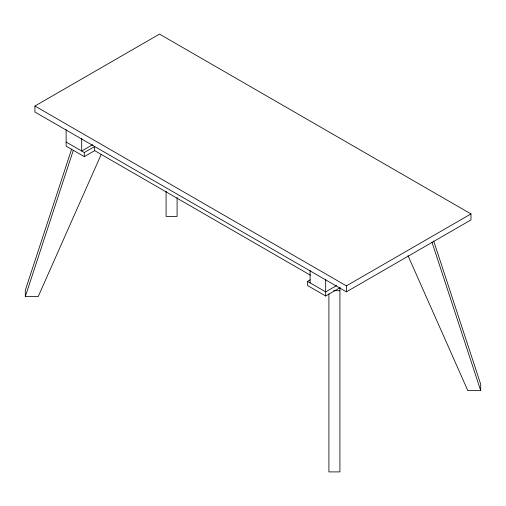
<?xml version="1.0" encoding="UTF-8"?>
<svg xmlns="http://www.w3.org/2000/svg" width="506" height="506" viewBox="0 0 506 506"><rect width="100%" height="100%" fill="white"/><g stroke="black" fill="none" stroke-linecap="round" stroke-linejoin="round"><path stroke-width="0.76" d="M71.599 149.175L25.3 290.261L25.3 296.617L38.178 296.617L101.213 154.387M25.3 296.617L73.319 150.282M34.914 106.026L159.51 34.098L470.985 213.924L470.985 219.92L346.395 291.854L34.914 112.022L34.914 106.026L346.395 285.858L470.985 213.924M92.636 144.703L81.694 151.016L81.694 138.505M66.122 142.028L84.287 152.515L94.546 146.595M66.122 129.517L66.122 146.145L84.287 156.639L94.546 150.712M340.032 287.705L325.674 295.997L307.503 285.51L307.503 281.387L310.241 279.805M336.617 285.561L325.674 291.88L307.503 281.387M333.625 290.703L339.918 290.703M433.661 240.932L480.7 384.269L480.7 390.626L467.822 390.626L407.988 255.612M310.374 275.182L94.66 150.636L94.66 146.519M431.941 242.039L480.7 390.626M346.395 285.858L346.395 291.854M339.918 287.648L339.918 471.902L328.906 471.902L328.906 293.853M325.674 279.369L325.674 295.997M310.096 270.375L310.096 282.886M177.094 197.523L177.094 216.416L166.082 216.416L166.082 191.224M84.287 152.515L84.287 156.639"/></g></svg>
